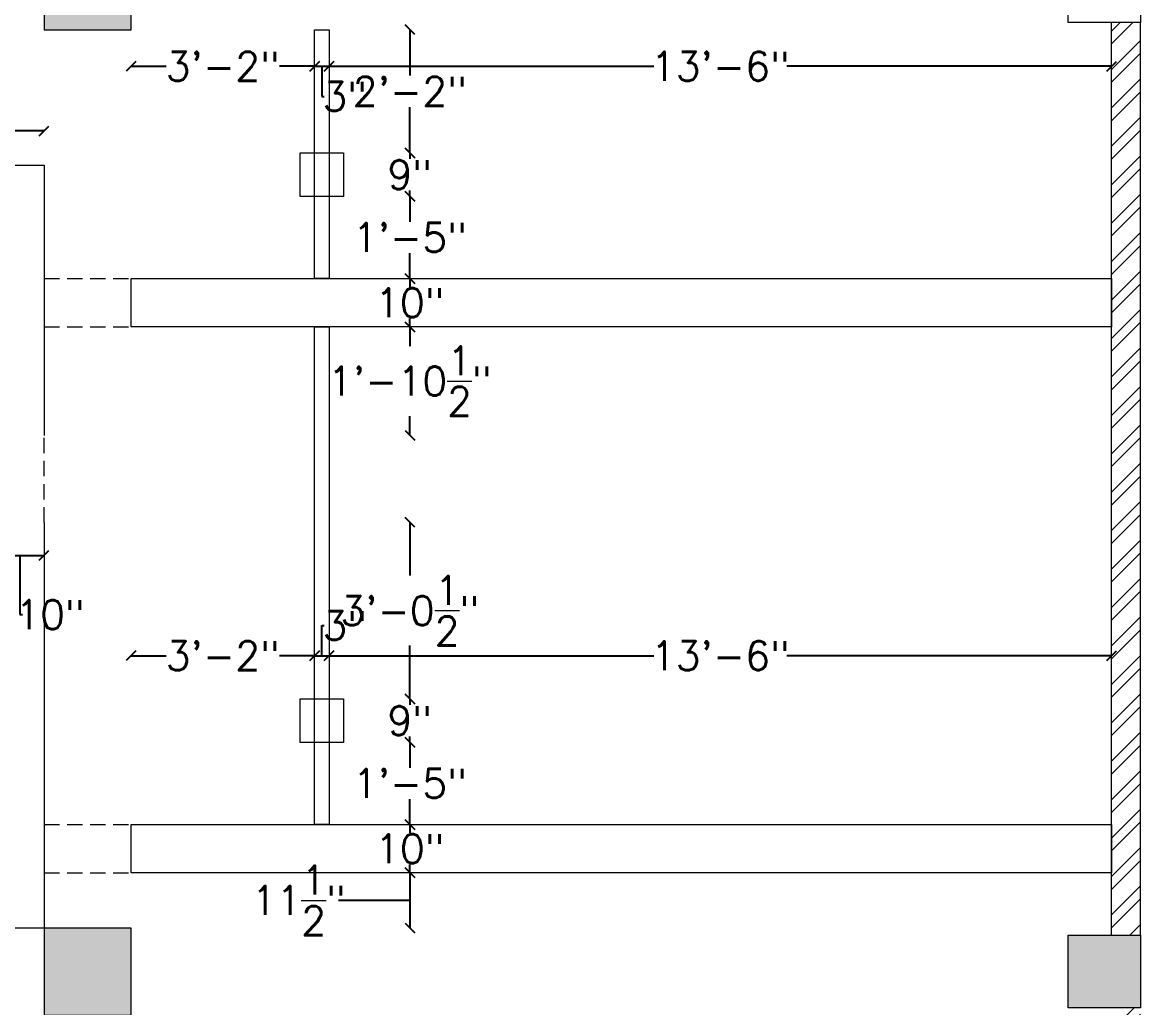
# Model space of a CAD drawing. Header units: inches. Extents: x 111501 to 134888, y 46021 to 52102.
# Drawn here: x 118277.5 to 118509, y 47961.3 to 48165.2 of the extents above; entities that cross this region are included whole.
import ezdxf

# ---------------------------------------------------------------- set-up
doc = ezdxf.new("R2010")
doc.units = ezdxf.units.IN
doc.header["$MEASUREMENT"] = 0
doc.linetypes.add('HIDDEN2', pattern=[4.7625, 3.175, -1.5875])
for name, color, linetype, lineweight in [('column', 252, 'Continuous', 9), ('dimension', 250, 'Continuous', 0), ('wall', 7, 'Continuous', 9)]:
    doc.layers.add(name, color=color, linetype=linetype, lineweight=lineweight)
doc.layers.add('false ceiling', color=5, linetype='Continuous')
doc.styles.get("Standard").update_dxf_attribs({"font": 'txt.shx', "height": 6})
doc.dimstyles.new('Standard$0', dxfattribs={"dimtxt": 4, "dimasz": 2, "dimexe": 0.125, "dimexo": 0.125, "dimgap": 0.25, "dimtad": 0, "dimtih": 1, "dimtoh": 1, "dimdec": 1, "dimlfac": -1, "dimzin": 0, "dimdsep": 46, "dimlunit": 4, "dimtxsty": 'Standard', "dimblk": 'OBLIQUE', "dimblk1": 'DOTSMALL', "dimblk2": 'DOTSMALL', "dimcen": 0, "dimse1": 1, "dimse2": 1, "dimadec": 0, "dimazin": 0, "dimtfac": 1, "dimtdec": 1, "dimtofl": 0, "dimtmove": 0, "dimatfit": 3, "dimfxl": 1, "dimtolj": 1, "dimtzin": 0, "dimarcsym": 0})

# ---------------------------------------------------------------- blocks, each defined once
blk = doc.blocks.new('_Oblique')
at = {"color": 0, "linetype": 'ByBlock', "lineweight": -2}
blk.add_line((-0.5, -0.5), (0.5, 0.5), dxfattribs=at)
blk = doc.blocks.new('*D660')
at = {"layer": 'Defpoints', "color": 0, "transparency": 16777216}
for p in [(118338.01, 48156.1), (118300.01, 48153.92), (118338.01, 48153.92)]:
    blk.add_point(p, dxfattribs=at)
at = {"layer": 'dimension', "color": 0, "lineweight": -2, "transparency": 16777216}
for p, q in [((118300.01, 48156.1), (118307.26, 48156.1)), ((118338.01, 48156.1), (118330.76, 48156.1))]:
    blk.add_line(p, q, dxfattribs=at)
at = {"layer": 'dimension', "color": 0, "lineweight": -2, "transparency": 16777216, "xscale": 2, "yscale": 2, "zscale": 2, "rotation": 180}
blk.add_blockref('_Oblique', (118300.01, 48156.1), dxfattribs=at)
at = {"layer": 'dimension', "color": 0, "lineweight": -2, "transparency": 16777216, "xscale": 2, "yscale": 2, "zscale": 2}
blk.add_blockref('_Oblique', (118338.01, 48156.1), dxfattribs=at)
at = {"layer": 'dimension', "color": 0, "lineweight": 5, "transparency": 16777216, "insert": (118319.01, 48156.1), "char_height": 6, "attachment_point": 5}
blk.add_mtext('\\A1;3\'-2"', dxfattribs=at)
blk = doc.blocks.new('_DOTSMALL')
at = {"color": 0, "linetype": 'ByBlock', "lineweight": -2, "const_width": 0.5}
blk.add_lwpolyline([(-0.0625, 0, 1), (0.0625, 0, 1)], format="xyb", close=True, dxfattribs=at)
blk = doc.blocks.new('*D661')
at = {"layer": 'Defpoints', "color": 0, "lineweight": 5, "transparency": 16777216}
for p in [(118341.01, 48161.67), (118341.01, 48156.1), (118338.01, 48153.92)]:
    blk.add_point(p, dxfattribs=at)
at = {"layer": 'dimension', "color": 0, "lineweight": -2, "transparency": 16777216}
for p, q in [((118338.01, 48156.1), (118341.01, 48156.1)), ((118339.51, 48156.1), (118339.51, 48149.85)), ((118339.51, 48149.85), (118340.01, 48149.85))]:
    blk.add_line(p, q, dxfattribs=at)
at = {"layer": 'dimension', "color": 0, "lineweight": -2, "transparency": 16777216, "xscale": 2, "yscale": 2, "zscale": 2, "rotation": 180}
blk.add_blockref('_Oblique', (118338.01, 48156.1), dxfattribs=at)
at = {"layer": 'dimension', "color": 0, "lineweight": -2, "transparency": 16777216, "xscale": 2, "yscale": 2, "zscale": 2}
blk.add_blockref('_Oblique', (118341.01, 48156.1), dxfattribs=at)
at = {"layer": 'dimension', "color": 0, "lineweight": 5, "transparency": 16777216, "insert": (118344.26, 48149.85), "char_height": 6, "attachment_point": 5}
blk.add_mtext('\\A1;3"', dxfattribs=at)
blk = doc.blocks.new('*D662')
at = {"layer": 'Defpoints', "color": 0, "lineweight": 5, "transparency": 16777216}
for p in [(118341.01, 48161.67), (118503.01, 48162.38), (118503.01, 48156.1)]:
    blk.add_point(p, dxfattribs=at)
at = {"layer": 'dimension', "color": 0, "lineweight": -2, "transparency": 16777216}
for p, q in [((118341.01, 48156.1), (118408.26, 48156.1)), ((118503.01, 48156.1), (118435.76, 48156.1))]:
    blk.add_line(p, q, dxfattribs=at)
at = {"layer": 'dimension', "color": 0, "lineweight": -2, "transparency": 16777216, "xscale": 2, "yscale": 2, "zscale": 2, "rotation": 180}
blk.add_blockref('_Oblique', (118341.01, 48156.1), dxfattribs=at)
at = {"layer": 'dimension', "color": 0, "lineweight": -2, "transparency": 16777216, "xscale": 2, "yscale": 2, "zscale": 2}
blk.add_blockref('_Oblique', (118503.01, 48156.1), dxfattribs=at)
at = {"layer": 'dimension', "color": 0, "lineweight": 5, "transparency": 16777216, "insert": (118422.01, 48156.1), "char_height": 6, "attachment_point": 5}
blk.add_mtext('\\A1;13\'-6"', dxfattribs=at)
blk = doc.blocks.new('*D663')
at = {"layer": 'Defpoints', "color": 0, "lineweight": 5, "transparency": 16777216}
for p in [(118346.48, 48163.66), (118344.01, 48138.16), (118357.73, 48138.16)]:
    blk.add_point(p, dxfattribs=at)
at = {"layer": 'dimension', "color": 0, "lineweight": -2, "transparency": 16777216}
for p, q in [((118357.73, 48163.66), (118357.73, 48154.16)), ((118357.73, 48138.16), (118357.73, 48147.66))]:
    blk.add_line(p, q, dxfattribs=at)
at = {"layer": 'dimension', "color": 0, "lineweight": -2, "transparency": 16777216, "xscale": 2, "yscale": 2, "zscale": 2}
for p, rotation in [((118357.73, 48163.66), 90), ((118357.73, 48138.16), 270)]:
    blk.add_blockref('_Oblique', p, dxfattribs=dict(at, rotation=rotation))
at = {"layer": 'dimension', "color": 0, "lineweight": 5, "transparency": 16777216, "insert": (118357.73, 48150.91), "char_height": 6, "attachment_point": 5}
blk.add_mtext('\\A1;2\'-2"', dxfattribs=at)
blk = doc.blocks.new('*D664')
at = {"layer": 'Defpoints', "color": 0, "lineweight": 5, "transparency": 16777216}
for p in [(118344.01, 48138.16), (118344.01, 48129.16), (118357.73, 48129.16)]:
    blk.add_point(p, dxfattribs=at)
at = {"layer": 'dimension', "color": 0, "lineweight": -2, "transparency": 16777216}
for p, q in [((118357.73, 48138.16), (118357.73, 48136.91)), ((118357.73, 48129.16), (118357.73, 48130.41))]:
    blk.add_line(p, q, dxfattribs=at)
at = {"layer": 'dimension', "color": 0, "lineweight": -2, "transparency": 16777216, "xscale": 2, "yscale": 2, "zscale": 2}
for p, rotation in [((118357.73, 48138.16), 90), ((118357.73, 48129.16), 270)]:
    blk.add_blockref('_Oblique', p, dxfattribs=dict(at, rotation=rotation))
at = {"layer": 'dimension', "color": 0, "lineweight": 5, "transparency": 16777216, "insert": (118357.73, 48133.66), "char_height": 6, "attachment_point": 5}
blk.add_mtext('\\A1;9"', dxfattribs=at)
blk = doc.blocks.new('*D665')
at = {"layer": 'Defpoints', "color": 0, "lineweight": 5, "transparency": 16777216}
for p in [(118344.01, 48129.16), (118347.84, 48112.16), (118357.73, 48112.16)]:
    blk.add_point(p, dxfattribs=at)
at = {"layer": 'dimension', "color": 0, "lineweight": -2, "transparency": 16777216}
for p, q in [((118357.73, 48129.16), (118357.73, 48123.91)), ((118357.73, 48112.16), (118357.73, 48117.41))]:
    blk.add_line(p, q, dxfattribs=at)
at = {"layer": 'dimension', "color": 0, "lineweight": -2, "transparency": 16777216, "xscale": 2, "yscale": 2, "zscale": 2}
for p, rotation in [((118357.73, 48129.16), 90), ((118357.73, 48112.16), 270)]:
    blk.add_blockref('_Oblique', p, dxfattribs=dict(at, rotation=rotation))
at = {"layer": 'dimension', "color": 0, "lineweight": 5, "transparency": 16777216, "insert": (118357.73, 48120.66), "char_height": 6, "attachment_point": 5}
blk.add_mtext('\\A1;1\'-5"', dxfattribs=at)
blk = doc.blocks.new('*D666')
at = {"layer": 'Defpoints', "color": 0, "lineweight": 5, "transparency": 16777216}
for p in [(118347.84, 48112.16), (118357.73, 48102.16), (118373.31, 48102.16)]:
    blk.add_point(p, dxfattribs=at)
at = {"layer": 'dimension', "color": 0, "lineweight": -2, "transparency": 16777216}
for p, q in [((118357.73, 48112.16), (118357.73, 48110.41)), ((118357.73, 48102.16), (118357.73, 48103.91))]:
    blk.add_line(p, q, dxfattribs=at)
at = {"layer": 'dimension', "color": 0, "lineweight": -2, "transparency": 16777216, "xscale": 2, "yscale": 2, "zscale": 2}
for p, rotation in [((118357.73, 48112.16), 90), ((118357.73, 48102.16), 270)]:
    blk.add_blockref('_Oblique', p, dxfattribs=dict(at, rotation=rotation))
at = {"layer": 'dimension', "color": 0, "lineweight": 5, "transparency": 16777216, "insert": (118357.73, 48107.16), "char_height": 6, "attachment_point": 5}
blk.add_mtext('\\A1;10"', dxfattribs=at)
blk = doc.blocks.new('*D667')
at = {"layer": 'Defpoints', "color": 0, "lineweight": 5, "transparency": 16777216}
for p in [(118373.31, 48102.16), (118344.01, 48079.7), (118357.73, 48079.7)]:
    blk.add_point(p, dxfattribs=at)
at = {"layer": 'dimension', "color": 0, "lineweight": -2, "transparency": 16777216}
for p, q in [((118357.73, 48102.16), (118357.73, 48098.18)), ((118357.73, 48079.7), (118357.73, 48083.68))]:
    blk.add_line(p, q, dxfattribs=at)
at = {"layer": 'dimension', "color": 0, "lineweight": -2, "transparency": 16777216, "xscale": 2, "yscale": 2, "zscale": 2}
for p, rotation in [((118357.73, 48102.16), 90), ((118357.73, 48079.7), 270)]:
    blk.add_blockref('_Oblique', p, dxfattribs=dict(at, rotation=rotation))
at = {"layer": 'dimension', "color": 0, "lineweight": 5, "transparency": 16777216, "insert": (118357.73, 48090.93), "char_height": 6, "attachment_point": 5}
blk.add_mtext('\\A1;1\'-10{\\H1.000000x;\\S1/2;}"', dxfattribs=at)
blk = doc.blocks.new('*D668')
at = {"layer": 'Defpoints', "color": 0, "lineweight": 5, "transparency": 16777216}
for p in [(118346.57, 48061.7), (118344.01, 48025.16), (118357.73, 48025.16)]:
    blk.add_point(p, dxfattribs=at)
at = {"layer": 'dimension', "color": 0, "lineweight": -2, "transparency": 16777216}
for p, q in [((118357.73, 48061.7), (118357.73, 48050.68)), ((118357.73, 48025.16), (118357.73, 48036.18))]:
    blk.add_line(p, q, dxfattribs=at)
at = {"layer": 'dimension', "color": 0, "lineweight": -2, "transparency": 16777216, "xscale": 2, "yscale": 2, "zscale": 2}
for p, rotation in [((118357.73, 48061.7), 90), ((118357.73, 48025.16), 270)]:
    blk.add_blockref('_Oblique', p, dxfattribs=dict(at, rotation=rotation))
at = {"layer": 'dimension', "color": 0, "lineweight": 5, "transparency": 16777216, "insert": (118357.73, 48043.43), "char_height": 6, "attachment_point": 5}
blk.add_mtext('\\A1;3\'-0{\\H1.000000x;\\S1/2;}"', dxfattribs=at)
blk = doc.blocks.new('*D669')
at = {"layer": 'Defpoints', "color": 0, "lineweight": 5, "transparency": 16777216}
for p in [(118344.01, 48025.16), (118344.01, 48016.16), (118357.73, 48016.16)]:
    blk.add_point(p, dxfattribs=at)
at = {"layer": 'dimension', "color": 0, "lineweight": -2, "transparency": 16777216}
for p, q in [((118357.73, 48025.16), (118357.73, 48023.91)), ((118357.73, 48016.16), (118357.73, 48017.41))]:
    blk.add_line(p, q, dxfattribs=at)
at = {"layer": 'dimension', "color": 0, "lineweight": -2, "transparency": 16777216, "xscale": 2, "yscale": 2, "zscale": 2}
for p, rotation in [((118357.73, 48025.16), 90), ((118357.73, 48016.16), 270)]:
    blk.add_blockref('_Oblique', p, dxfattribs=dict(at, rotation=rotation))
at = {"layer": 'dimension', "color": 0, "lineweight": 5, "transparency": 16777216, "insert": (118357.73, 48020.66), "char_height": 6, "attachment_point": 5}
blk.add_mtext('\\A1;9"', dxfattribs=at)
blk = doc.blocks.new('*D670')
at = {"layer": 'Defpoints', "color": 0, "lineweight": 5, "transparency": 16777216}
for p in [(118344.01, 48016.16), (118342.97, 47999.16), (118357.73, 47999.16)]:
    blk.add_point(p, dxfattribs=at)
at = {"layer": 'dimension', "color": 0, "lineweight": -2, "transparency": 16777216}
for p, q in [((118357.73, 48016.16), (118357.73, 48010.91)), ((118357.73, 47999.16), (118357.73, 48004.41))]:
    blk.add_line(p, q, dxfattribs=at)
at = {"layer": 'dimension', "color": 0, "lineweight": -2, "transparency": 16777216, "xscale": 2, "yscale": 2, "zscale": 2}
for p, rotation in [((118357.73, 48016.16), 90), ((118357.73, 47999.16), 270)]:
    blk.add_blockref('_Oblique', p, dxfattribs=dict(at, rotation=rotation))
at = {"layer": 'dimension', "color": 0, "lineweight": 5, "transparency": 16777216, "insert": (118357.73, 48007.66), "char_height": 6, "attachment_point": 5}
blk.add_mtext('\\A1;1\'-5"', dxfattribs=at)
blk = doc.blocks.new('*D671')
at = {"layer": 'Defpoints', "color": 0, "lineweight": 5, "transparency": 16777216}
for p in [(118342.97, 47999.16), (118357.73, 47989.16), (118379, 47989.16)]:
    blk.add_point(p, dxfattribs=at)
at = {"layer": 'dimension', "color": 0, "lineweight": -2, "transparency": 16777216}
for p, q in [((118357.73, 47999.16), (118357.73, 47997.41)), ((118357.73, 47989.16), (118357.73, 47990.91))]:
    blk.add_line(p, q, dxfattribs=at)
at = {"layer": 'dimension', "color": 0, "lineweight": -2, "transparency": 16777216, "xscale": 2, "yscale": 2, "zscale": 2}
for p, rotation in [((118357.73, 47999.16), 90), ((118357.73, 47989.16), 270)]:
    blk.add_blockref('_Oblique', p, dxfattribs=dict(at, rotation=rotation))
at = {"layer": 'dimension', "color": 0, "lineweight": 5, "transparency": 16777216, "insert": (118357.73, 47994.16), "char_height": 6, "attachment_point": 5}
blk.add_mtext('\\A1;10"', dxfattribs=at)
blk = doc.blocks.new('*D672')
at = {"layer": 'Defpoints', "color": 0, "lineweight": 5, "transparency": 16777216}
for p in [(118379, 47989.16), (118357.73, 47977.73), (118375.73, 47977.73)]:
    blk.add_point(p, dxfattribs=at)
at = {"layer": 'dimension', "color": 0, "lineweight": -2, "transparency": 16777216}
for p, q in [((118357.73, 47989.16), (118357.73, 47977.73)), ((118343.48, 47983.45), (118342.98, 47983.45)), ((118357.73, 47983.45), (118343.48, 47983.45))]:
    blk.add_line(p, q, dxfattribs=at)
at = {"layer": 'dimension', "color": 0, "lineweight": -2, "transparency": 16777216, "xscale": 2, "yscale": 2, "zscale": 2}
for p, rotation in [((118357.73, 47989.16), 90), ((118357.73, 47977.73), 270)]:
    blk.add_blockref('_Oblique', p, dxfattribs=dict(at, rotation=rotation))
at = {"layer": 'dimension', "color": 0, "lineweight": 5, "transparency": 16777216, "insert": (118334.73, 47983.45), "char_height": 6, "attachment_point": 5}
blk.add_mtext('\\A1;11{\\H1.000000x;\\S1/2;}"', dxfattribs=at)
blk = doc.blocks.new('*D681')
at = {"layer": 'Defpoints', "color": 0, "lineweight": 5, "transparency": 16777216}
for p in [(118272.01, 48080.52), (118282.01, 48082.15), (118282.01, 48054.86)]:
    blk.add_point(p, dxfattribs=at)
at = {"layer": 'dimension', "color": 0, "lineweight": -2, "transparency": 16777216}
for p, q in [((118272.01, 48054.86), (118282.01, 48054.86)), ((118277.01, 48054.86), (118277.01, 48042.61)), ((118277.01, 48042.61), (118277.51, 48042.61))]:
    blk.add_line(p, q, dxfattribs=at)
at = {"layer": 'dimension', "color": 0, "lineweight": -2, "transparency": 16777216, "xscale": 2, "yscale": 2, "zscale": 2, "rotation": 180}
blk.add_blockref('_Oblique', (118272.01, 48054.86), dxfattribs=at)
at = {"layer": 'dimension', "color": 0, "lineweight": -2, "transparency": 16777216, "xscale": 2, "yscale": 2, "zscale": 2}
blk.add_blockref('_Oblique', (118282.01, 48054.86), dxfattribs=at)
at = {"layer": 'dimension', "color": 0, "lineweight": 5, "transparency": 16777216, "insert": (118283.26, 48042.61), "char_height": 6, "attachment_point": 5}
blk.add_mtext('\\A1;10"', dxfattribs=at)
blk = doc.blocks.new('*D684')
at = {"layer": 'Defpoints', "color": 0, "transparency": 16777216}
for p in [(118166.01, 48141.9), (118282.01, 48142.72), (118282.01, 48141.9)]:
    blk.add_point(p, dxfattribs=at)
at = {"layer": 'dimension', "color": 0, "lineweight": -2, "transparency": 16777216}
for p, q in [((118166.01, 48142.72), (118212.26, 48142.72)), ((118282.01, 48142.72), (118235.76, 48142.72))]:
    blk.add_line(p, q, dxfattribs=at)
at = {"layer": 'dimension', "color": 0, "lineweight": -2, "transparency": 16777216, "xscale": 2, "yscale": 2, "zscale": 2, "rotation": 180}
blk.add_blockref('_Oblique', (118166.01, 48142.72), dxfattribs=at)
at = {"layer": 'dimension', "color": 0, "lineweight": -2, "transparency": 16777216, "xscale": 2, "yscale": 2, "zscale": 2}
blk.add_blockref('_Oblique', (118282.01, 48142.72), dxfattribs=at)
at = {"layer": 'dimension', "color": 0, "lineweight": 5, "transparency": 16777216, "insert": (118224.01, 48142.72), "char_height": 6, "attachment_point": 5}
blk.add_mtext('\\A1;9\'-8"', dxfattribs=at)
blk = doc.blocks.new('*D700')
at = {"layer": 'Defpoints', "color": 0, "transparency": 16777216}
for p in [(118338.01, 48034.1), (118300.01, 48027.18), (118338.01, 48025.16)]:
    blk.add_point(p, dxfattribs=at)
at = {"layer": 'dimension', "color": 0, "lineweight": -2, "transparency": 16777216}
for p, q in [((118300.01, 48034.1), (118307.26, 48034.1)), ((118338.01, 48034.1), (118330.76, 48034.1))]:
    blk.add_line(p, q, dxfattribs=at)
at = {"layer": 'dimension', "color": 0, "lineweight": -2, "transparency": 16777216, "xscale": 2, "yscale": 2, "zscale": 2, "rotation": 180}
blk.add_blockref('_Oblique', (118300.01, 48034.1), dxfattribs=at)
at = {"layer": 'dimension', "color": 0, "lineweight": -2, "transparency": 16777216, "xscale": 2, "yscale": 2, "zscale": 2}
blk.add_blockref('_Oblique', (118338.01, 48034.1), dxfattribs=at)
at = {"layer": 'dimension', "color": 0, "lineweight": 5, "transparency": 16777216, "insert": (118319.01, 48034.1), "char_height": 6, "attachment_point": 5}
blk.add_mtext('\\A1;3\'-2"', dxfattribs=at)
blk = doc.blocks.new('*D701')
at = {"layer": 'Defpoints', "color": 0, "lineweight": 5, "transparency": 16777216}
for p in [(118341.01, 48034.1), (118338.01, 48025.16), (118341.01, 48025.16)]:
    blk.add_point(p, dxfattribs=at)
at = {"layer": 'dimension', "color": 0, "lineweight": -2, "transparency": 16777216}
for p, q in [((118339.51, 48034.1), (118339.51, 48040.35)), ((118339.51, 48040.35), (118340.01, 48040.35)), ((118338.01, 48034.1), (118341.01, 48034.1))]:
    blk.add_line(p, q, dxfattribs=at)
at = {"layer": 'dimension', "color": 0, "lineweight": -2, "transparency": 16777216, "xscale": 2, "yscale": 2, "zscale": 2, "rotation": 180}
blk.add_blockref('_Oblique', (118338.01, 48034.1), dxfattribs=at)
at = {"layer": 'dimension', "color": 0, "lineweight": -2, "transparency": 16777216, "xscale": 2, "yscale": 2, "zscale": 2}
blk.add_blockref('_Oblique', (118341.01, 48034.1), dxfattribs=at)
at = {"layer": 'dimension', "color": 0, "lineweight": 5, "transparency": 16777216, "insert": (118344.26, 48040.35), "char_height": 6, "attachment_point": 5}
blk.add_mtext('\\A1;3"', dxfattribs=at)
blk = doc.blocks.new('*D702')
at = {"layer": 'Defpoints', "color": 0, "lineweight": 5, "transparency": 16777216}
for p in [(118503.01, 48047), (118503.01, 48034.1), (118341.01, 48025.16)]:
    blk.add_point(p, dxfattribs=at)
at = {"layer": 'dimension', "color": 0, "lineweight": -2, "transparency": 16777216}
for p, q in [((118341.01, 48034.1), (118408.26, 48034.1)), ((118503.01, 48034.1), (118435.76, 48034.1))]:
    blk.add_line(p, q, dxfattribs=at)
at = {"layer": 'dimension', "color": 0, "lineweight": -2, "transparency": 16777216, "xscale": 2, "yscale": 2, "zscale": 2, "rotation": 180}
blk.add_blockref('_Oblique', (118341.01, 48034.1), dxfattribs=at)
at = {"layer": 'dimension', "color": 0, "lineweight": -2, "transparency": 16777216, "xscale": 2, "yscale": 2, "zscale": 2}
blk.add_blockref('_Oblique', (118503.01, 48034.1), dxfattribs=at)
at = {"layer": 'dimension', "color": 0, "lineweight": 5, "transparency": 16777216, "insert": (118422.01, 48034.1), "char_height": 6, "attachment_point": 5}
blk.add_mtext('\\A1;13\'-6"', dxfattribs=at)

msp = doc.modelspace()

# ---------------------------------------------------------------- hatches: boundary and pattern name
at = {"layer": 'column'}
h = msp.add_hatch(color=256, dxfattribs=at)
h.paths.add_polyline_path([(118282.01, 47977.73), (118282.01, 47959.73), (118300.01, 47959.73), (118300.01, 47977.73)])
h.paths.add_polyline_path([(118282.01, 48181.66), (118282.01, 48163.66), (118300.01, 48163.66), (118300.01, 48181.66)])
h.paths.add_polyline_path([(118282.01, 48385.59), (118282.01, 48367.59), (118300.01, 48367.59), (118300.01, 48385.59)])
h = msp.add_hatch(color=256, dxfattribs=at)
h.paths.add_polyline_path([(118494.01, 47972.28), (118494.01, 47961.28), (118505.01, 47961.28), (118505.01, 47972.28)])
h.paths.add_polyline_path([(118505.01, 47972.28), (118505.01, 47976.28), (118494.01, 47976.28), (118494.01, 47972.28)])
h.paths.add_polyline_path([(118505.01, 47961.28), (118509.01, 47961.28), (118509.01, 47972.28), (118505.01, 47972.28)])
h.paths.add_polyline_path([(118509.01, 47976.28), (118505.01, 47976.28), (118505.01, 47972.28), (118509.01, 47972.28)])
at = {"layer": 'wall', "lineweight": 5}
h = msp.add_hatch(dxfattribs=at)
h.set_pattern_fill('ANSI32', color=256, scale=15, style=0)
h.set_pattern_definition([(45, (19179.7154, 650.7016), (-3.97747564, 3.97747564), []), (45, (19182.367, 650.7016), (-3.97747564, 3.97747564), [])])
h.paths.add_polyline_path([(118503.01, 48180.16), (118509.01, 48180.16), (118509.01, 48369.09), (118503.01, 48369.09)])
h.paths.add_polyline_path([(118503.01, 47976.23), (118509.01, 47976.23), (118509.01, 48165.16), (118503.01, 48165.16)])
h.paths.add_polyline_path([(118503.01, 48384.09), (118509.01, 48384.09), (118509.01, 48569.01), (118503.01, 48569.01)])
h.paths.add_polyline_path([(118503.01, 47851.23), (118509.01, 47851.23), (118509.01, 47961.23), (118503.01, 47961.23)])

# ---------------------------------------------------------------- linework, layer by layer
at = {"layer": 'column'}
for points in [[(118300.01, 48181.66), (118282.01, 48181.66), (118282.01, 48163.66), (118300.01, 48163.66)], [(118494.01, 48180.16), (118509.01, 48180.16), (118509.01, 48165.16), (118494.01, 48165.16)], [(118300.01, 47977.73), (118282.01, 47977.73), (118282.01, 47959.73), (118300.01, 47959.73)], [(118494.01, 47976.23), (118509.01, 47976.23), (118509.01, 47961.23), (118494.01, 47961.23)]]:
    msp.add_lwpolyline(points, close=True, dxfattribs=at)
at = {"layer": 'false ceiling', "linetype": 'HIDDEN2', "lineweight": 5}
for p, q in [((118282.01, 48112.16), (118300.01, 48112.16)), ((118282.01, 48102.16), (118300.01, 48102.16)), ((118282.01, 48061.7), (118282.01, 48079.7)), ((118282.01, 47999.16), (118300.01, 47999.16)), ((118282.01, 47989.16), (118300.01, 47989.16))]:
    msp.add_line(p, q, dxfattribs=at)
at = {"layer": 'false ceiling', "lineweight": 5}
for points in [[(118338.01, 48163.66), (118341.01, 48163.66), (118341.01, 48112.16), (118338.01, 48112.16)], [(118335.01, 48138.16), (118344.01, 48138.16), (118344.01, 48129.16), (118335.01, 48129.16)], [(118300.01, 48112.16), (118503.01, 48112.16), (118503.01, 48102.16), (118300.01, 48102.16)], [(118338.01, 48102.16), (118341.01, 48102.16), (118341.01, 47999.16), (118338.01, 47999.16)], [(118335.01, 48025.16), (118344.01, 48025.16), (118344.01, 48016.16), (118335.01, 48016.16)], [(118300.01, 47999.16), (118503.01, 47999.16), (118503.01, 47989.16), (118300.01, 47989.16)]]:
    msp.add_lwpolyline(points, close=True, dxfattribs=at)
for points in [[(118166.01, 48135.66), (118282.01, 48135.66), (118282.01, 48125.66)], [(118282.01, 48125.66), (118282.01, 48079.7)], [(118282.01, 48061.7), (118282.01, 47977.73), (118272.01, 47977.73), (118272.01, 48019.23)]]:
    msp.add_lwpolyline(points, dxfattribs=at)
at = {"layer": 'wall'}
for p, q in [((118503.01, 47976.23), (118503.01, 48165.16)), ((118509.01, 47976.23), (118509.01, 48165.16))]:
    msp.add_line(p, q, dxfattribs=at)

# ---------------------------------------------------------------- dimensions: what is measured, and where the dimension line sits
at = {"layer": 'dimension', "lineweight": 5}
for base, p1, p2, override, picture, middle in [((118357.73052505, 48138.15950202), (118346.48043267, 48163.65950202), (118344.01329061, 48138.15950202), {"dimdec": 0}, '*D663', (118357.73052505, 48150.90950202)), ((118357.73, 48129.16), (118344.01, 48138.16), (118344.01, 48129.16), {"dimtmove": 1}, '*D664', (118357.73, 48133.66)), ((118357.73, 48112.16), (118344.01, 48129.16), (118347.84, 48112.16), {"dimtmove": 1}, '*D665', (118357.73, 48120.66)), ((118357.73, 48102.16), (118347.84, 48112.16), (118373.31, 48102.16), {"dimtmove": 1}, '*D666', (118357.73, 48107.16)), ((118357.73, 48079.7), (118373.31, 48102.16), (118344.01, 48079.7), {"dimtmove": 1}, '*D667', (118357.73, 48090.93)), ((118357.73, 48025.16), (118346.57, 48061.7), (118344.01, 48025.16), {"dimtmove": 1}, '*D668', (118357.73, 48043.43)), ((118357.73, 48016.16), (118344.01, 48025.16), (118344.01, 48016.16), {"dimtmove": 1}, '*D669', (118357.73, 48020.66)), ((118357.73, 47999.16), (118344.01, 48016.16), (118342.97, 47999.16), {"dimtmove": 1}, '*D670', (118357.73, 48007.66)), ((118357.73, 47989.16), (118342.97, 47999.16), (118379, 47989.16), {"dimtmove": 1}, '*D671', (118357.73, 47994.16)), ((118357.73, 47977.73), (118379, 47989.16), (118375.73, 47977.73), {"dimtmove": 1}, '*D672', (118342.73, 47983.45))]:
    dim = msp.add_linear_dim(base=base, p1=p1, p2=p2, angle=90, dimstyle='Standard$0', override=override, dxfattribs=at)
    dim.commit()
    dim.dimension.update_dxf_attribs({"geometry": picture, "text_midpoint": middle})
for base, p1, p2, picture, middle in [((118341.01, 48156.1), (118338.01, 48153.92), (118341.01, 48161.67), '*D661', (118340.26, 48149.85)), ((118503.01, 48156.1), (118341.01, 48161.67), (118503.01, 48162.38), '*D662', (118422.01, 48156.1)), ((118282.01, 48054.86), (118272.01, 48080.52), (118282.01, 48082.15), '*D681', (118277.76, 48042.61)), ((118503.01, 48034.1), (118341.01, 48025.16), (118503.01, 48047), '*D702', (118422.01, 48034.1)), ((118341.01, 48034.1), (118338.01, 48025.16), (118341.01, 48025.16), '*D701', (118340.26, 48040.35))]:
    dim = msp.add_linear_dim(base=base, p1=p1, p2=p2, dimstyle='Standard$0', override={"dimtmove": 1}, dxfattribs=at)
    dim.commit()
    dim.dimension.update_dxf_attribs({"geometry": picture, "text_midpoint": middle})
for base, p1, p2, picture, middle in [((118338.01, 48156.1), (118300.01, 48153.92), (118338.01, 48153.92), '*D660', (118319.01, 48156.1)), ((118282.01, 48142.72), (118166.01, 48141.9), (118282.01, 48141.9), '*D684', (118224.01, 48142.72)), ((118338.01, 48034.1), (118300.01, 48027.18), (118338.01, 48025.16), '*D700', (118319.01, 48034.1))]:
    dim = msp.add_linear_dim(base=base, p1=p1, p2=p2, dimstyle='Standard$0', dxfattribs=at)
    dim.commit()
    dim.dimension.update_dxf_attribs({"geometry": picture, "text_midpoint": middle})

doc.saveas('drawing.dxf')
